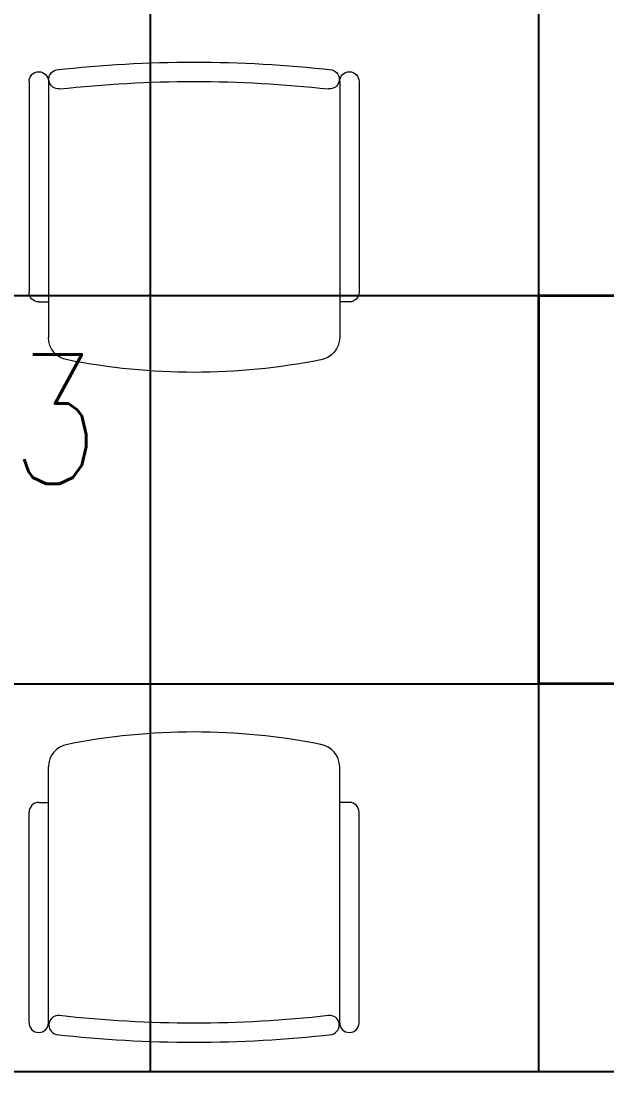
# Model space of a CAD drawing. Extents: x -12260 to 184725, y -29287 to 19916.
# Drawn here: x 11876 to 12781, y -10660 to -9036 of the extents above; entities that cross this region are included whole.
import ezdxf
from ezdxf.enums import TextEntityAlignment as Align

# ---------------------------------------------------------------- set-up
doc = ezdxf.new("R2010")
doc.units = 0
doc.header["$LTSCALE"] = 0.25
doc.linetypes.add('DASHDOT', pattern=[25.4, 12.7, -6.35, 0, -6.35])
doc.layers.add('01-First Floor-FUR$0$FALSE CEILING', color=251, linetype='Continuous')
doc.layers.add('01-First Floor-FUR$0$TME-NON MEDICAL FURNITURE', color=242, linetype='Continuous')
for name, color, linetype, lineweight in [('01-First Floor-FUR$0$LOADING', 253, 'Continuous', 5), ('01-First Floor-FUR$0$Walls', 251, 'Continuous', 5), ('E-LITE-CIRC', 6, 'Continuous', 25), ('E-LITE-CIRC-NUMB', 6, 'Continuous', 25), ('E-LITE-CLNG', 150, 'Continuous', 35), ('E-LITE-CLNG-CNDT', 6, 'DASHDOT', 35), ('E-LITE-CTRL', 6, 'Continuous', 25), ('E-LITE-IDEN', 6, 'Continuous', 25)]:
    doc.layers.add(name, color=color, linetype=linetype, lineweight=lineweight)
doc.styles.add('DC_SIMPLEX', font='SIMPLEX.shx', dxfattribs={"width": 0.7})

# ---------------------------------------------------------------- blocks, each defined once
blk = doc.blocks.new('*U24')
blk.add_lwpolyline([(-300, 300), (-300, -300), (300, -300), (300, 300)], close=True)
blk.add_circle((0, 0), 45)
at = {"layer": 'E-LITE-CIRC-NUMB', "style": 'DC_SIMPLEX', "width": 0.7, "flags": 8}
blk.add_attdef('CIRCUIT', text='', height=200, rotation=0, dxfattribs=at).set_placement((-473.9, 300), align=Align.RIGHT)
at = {"layer": 'E-LITE-CTRL', "style": 'DC_SIMPLEX', "width": 0.7, "flags": 8}
blk.add_attdef('CONTROL', (1118.9, -935), '', height=200, rotation=360, dxfattribs=at)
at = {"layer": 'E-LITE-IDEN', "style": 'DC_SIMPLEX', "width": 0.7, "flags": 8}
blk.add_attdef('TYPE', (460.4, 457.6), '', height=200, rotation=360, dxfattribs=at)
blk = doc.blocks.new('01-First Floor-FUR$0$GF21016-P')
at = {"layer": '01-First Floor-FUR$0$LOADING', "extrusion": (-1.24384e-09, -1.20261e-09, -1)}
for p, q in [((0.0128, 0.0179), (0.0128, 0.4136)), ((0.4628, 0.0179), (0.4628, 0.4136)), ((-0.0022, 0.3585), (0.0128, 0.3585)), ((0.4778, 0.3585), (0.4628, 0.3585)), ((-0.0172, 0.0179), (-0.0172, 0.3435)), ((0.4928, 0.0179), (0.4928, 0.3435)), ((0.4778, 0.0029), (0.4778, 0.0029))]:
    blk.add_line(p, q, dxfattribs=at)
for centre, radius, start, end in [((-0.2378, -0.5362), 1.0036, 78.7568, 101.2432), ((-0.0478, 0.4136), 0.035, 0, 80.6557), ((-0.4278, 0.4136), 0.035, 99.3443, 180), ((0.0022, 0.3435), 0.015, 0, 90), ((-0.4778, 0.3435), 0.015, 90, 180), ((0.0022, 0.0179), 0.015, 270, 0), ((0.0022, 0.0179), 0.015, 180, 270), ((-0.0284, 0.0145), 0.015, 284.3864, 95.5209), ((-0.2378, 1.8928), 1.8749, 263.6341, 276.3659), ((-0.4471, 0.0145), 0.015, 84.4791, 255.6136), ((-0.4778, 0.0179), 0.015, 270, 0), ((-0.4778, 0.0179), 0.015, 180, 270), ((-0.2378, 1.8734), 1.8855, 263.5119, 276.4881)]:
    blk.add_arc(centre, radius, start, end, dxfattribs=at)
blk = doc.blocks.new('01-First Floor-FUR')
at = {"layer": '01-First Floor-FUR$0$FALSE CEILING', "linetype": 'Continuous'}
for p, q in [((12076, -10660), (12076, -7260)), ((12676, -10660), (12676, -7260)), ((10276, -9460), (14276, -9460)), ((10276, -10060), (14276, -10060))]:
    blk.add_line(p, q, dxfattribs=at)
at = {"layer": '01-First Floor-FUR$0$FALSE CEILING'}
blk.add_lwpolyline([(10276, -7260), (14276, -7260), (14276, -10660), (10276, -10660)], close=True, dxfattribs=at)
at = {"layer": '01-First Floor-FUR$0$Walls'}
blk.add_line((10276, -10660), (14276, -10660), dxfattribs=at)
at = {"layer": '01-First Floor-FUR$0$TME-NON MEDICAL FURNITURE', "color": 1, "extrusion": (-4.75185e-05, 1.86519e-05, 1), "xscale": 1000.000000000004, "yscale": 1000.000000000004, "zscale": -1000.000000000001, "rotation": 179.9999749532385}
blk.add_blockref('01-First Floor-FUR$0$GF21016-P', (12381.1, -9111.3, -0.9), dxfattribs=at)
at = {"layer": '01-First Floor-FUR$0$TME-NON MEDICAL FURNITURE', "color": 1, "extrusion": (-4.75185e-05, -1.86519e-05, 1), "xscale": -1000.000000000004, "yscale": 1000.000000000004, "zscale": -1000.000000000004, "rotation": 2.504676146486418e-05}
blk.add_blockref('01-First Floor-FUR$0$GF21016-P', (12381.1, -10601.9, -0.5), dxfattribs=at)

msp = doc.modelspace()

# ---------------------------------------------------------------- block references
at = {"layer": 'E-LITE-CLNG'}
ref = msp.add_blockref('*U24', (12976, -9760), dxfattribs=dict(at, xscale=-1))
ref.add_attrib('TYPE', 'LD1', (13369.5, -9455.5), dxfattribs={"layer": 'E-LITE-IDEN', "height": 200, "rotation": 0, "style": 'DC_SIMPLEX', "width": 0.7, "flags": 8})
at = {"layer": 'E-LITE-CLNG-CNDT'}
msp.add_blockref('01-First Floor-FUR', (0, 0), dxfattribs=at)

# ---------------------------------------------------------------- texts
at = {"layer": 'E-LITE-CIRC', "style": 'DC_SIMPLEX', "width": 0.8}
msp.add_text('U13', height=200, rotation=0, dxfattribs=at).set_placement((11572, -9750.9, 0))

doc.saveas('drawing.dxf')
